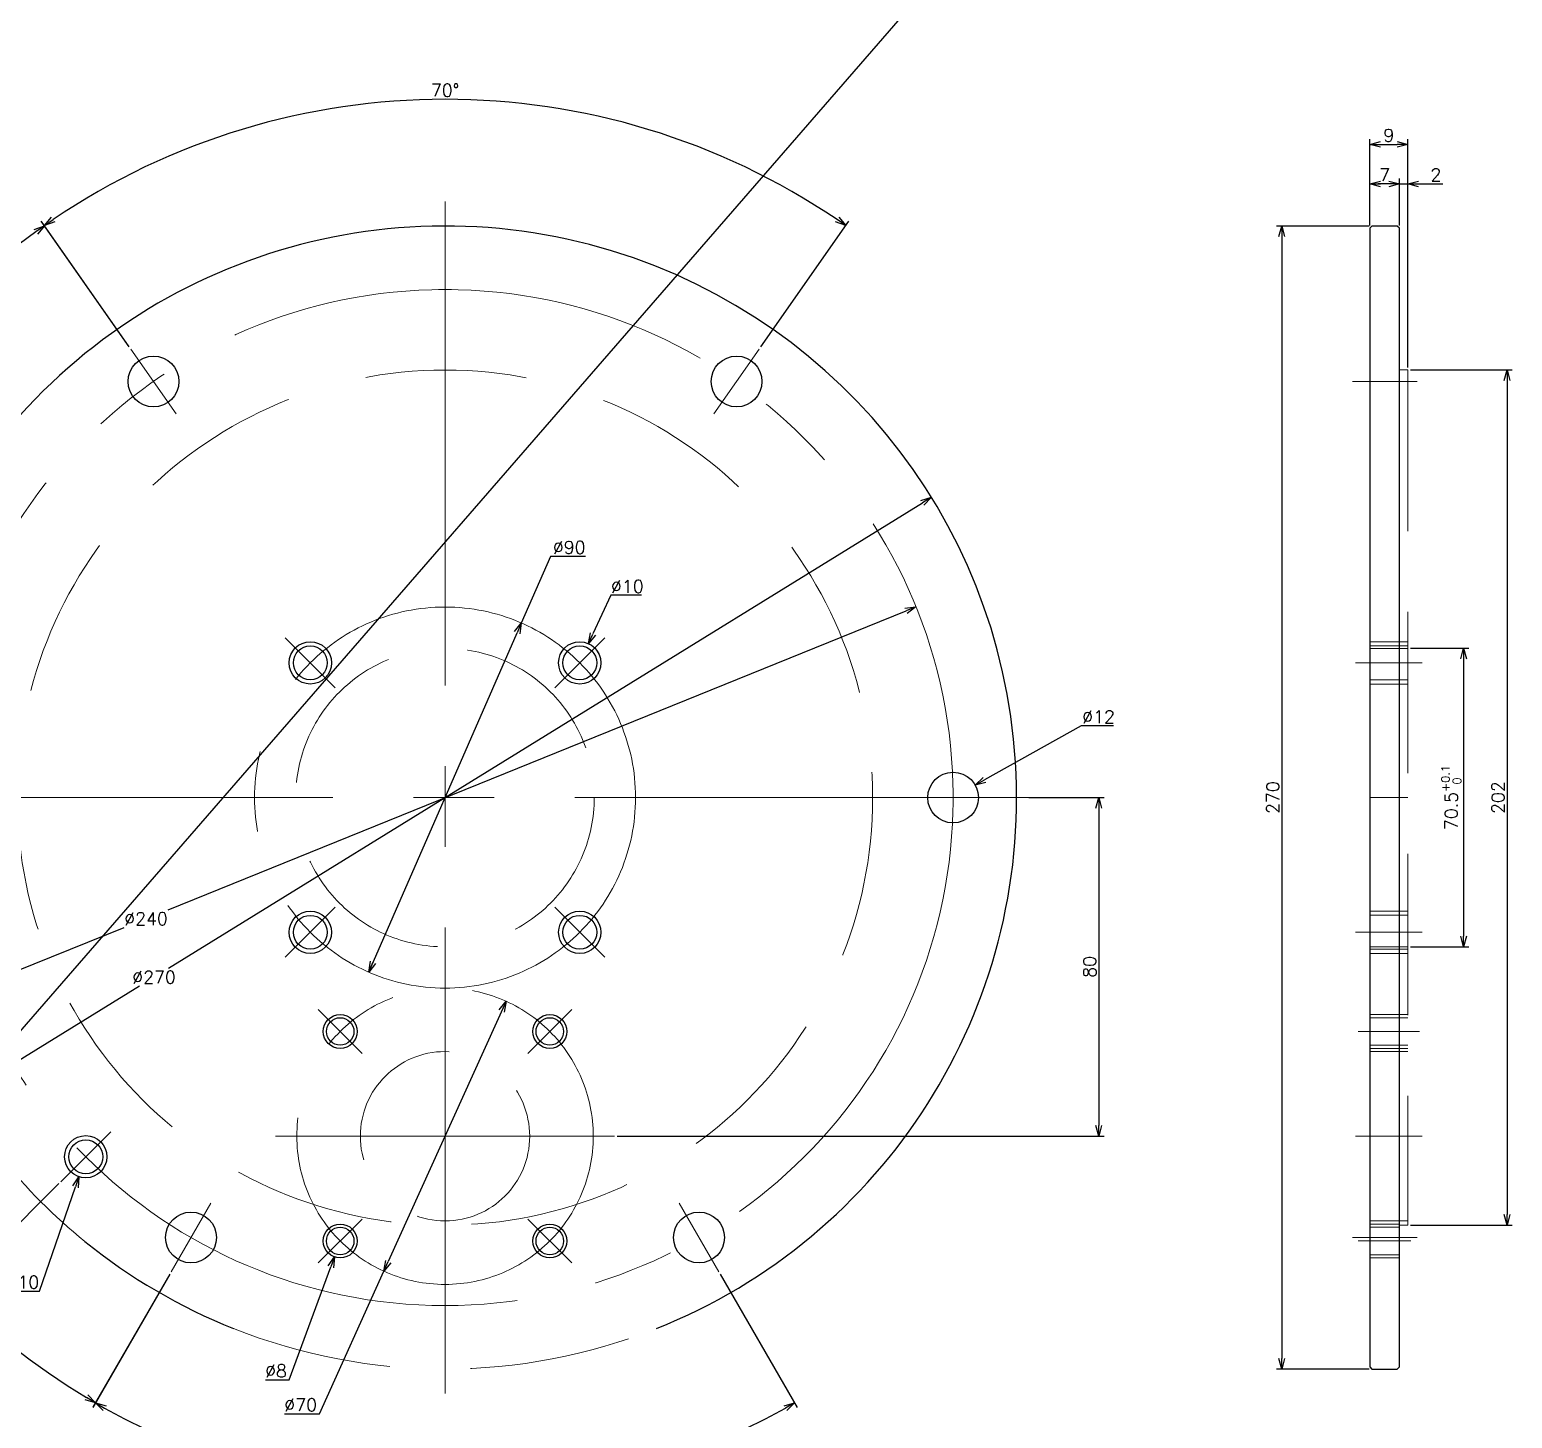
# Model space of a CAD drawing. Header units: millimetres. Extents: x -16130 to 36813, y -8099 to 27484.
# Drawn here: x 19631.4 to 19981.6, y 17165 to 17493 of the extents above; entities that cross this region are included whole.
import ezdxf

# ---------------------------------------------------------------- set-up
doc = ezdxf.new("R2010")
doc.units = ezdxf.units.MM
doc.header["$LTSCALE"] = 6
doc.header["$PDMODE"] = 99
doc.header["$PDSIZE"] = 1
doc.linetypes.add('CENTER2', pattern=[28.575, 19.05, -3.175, 3.175, -3.175])
doc.linetypes.add('HIDDEN', pattern=[9.525, 6.35, -3.175])
for name, color, linetype, lineweight in [('04_HIDDEN', 2, 'HIDDEN', 13), ('05_CENTER', 4, 'CENTER2', 13), ('08_DIM', 3, 'Continuous', 13)]:
    doc.layers.add(name, color=color, linetype=linetype, lineweight=lineweight)
doc.layers.add('10_DRAFT', color=8, linetype='Continuous', lineweight=0, plot=False)
doc.styles.add('KSS_TXT', font='txt.shx', dxfattribs={"bigfont": 'extfont2.shx'})
doc.dimstyles.new('KSS_DIM', dxfattribs={"dimtxt": 3, "dimasz": 2.5, "dimexe": 1.25, "dimexo": 0.625, "dimtad": 1, "dimdsep": 46, "dimtxsty": 'KSS_TXT', "dimblk": 'OPEN30', "dimcen": 0, "dimazin": 2, "dimtfac": 0.75, "dimtmove": 0, "dimatfit": 3, "dimldrblk": 'OPEN30', "dimfxl": 1, "dimtolj": 1, "dimarcsym": 0})
doc.dimstyles.new('KSS_DIM$3', dxfattribs={"dimtxt": 3, "dimasz": 2.5, "dimexe": 1.25, "dimexo": 0.625, "dimtad": 1, "dimtih": 1, "dimtoh": 1, "dimdsep": 46, "dimtxsty": 'KSS_TXT', "dimblk": 'OPEN30', "dimcen": 0, "dimazin": 2, "dimtfac": 0.75, "dimtofl": 0, "dimtmove": 0, "dimatfit": 3, "dimldrblk": 'OPEN30', "dimfxl": 1, "dimtolj": 1, "dimarcsym": 0})

# ---------------------------------------------------------------- blocks, each defined once
blk = doc.blocks.new('_Open30')
at = {"color": 0, "linetype": 'ByBlock', "lineweight": -2}
for p, q in [((-1, 0.27), (0, 0)), ((0, 0), (-1, -0.27)), ((0, 0), (-1, 0))]:
    blk.add_line(p, q, dxfattribs=at)
blk = doc.blocks.new('*D3507')
at = {"layer": '08_DIM', "color": 0, "lineweight": -2, "transparency": 16777216}
for p, q in [((19867.42, 17311.6), (19885.18, 17311.6)), ((19883.93, 17309.1), (19883.93, 17234.1)), ((19770.16, 17231.6), (19885.18, 17231.6))]:
    blk.add_line(p, q, dxfattribs=at)
at = {"layer": 'Defpoints', "color": 0, "transparency": 16777216}
for p in [(19866.79, 17311.6), (19769.53, 17231.6), (19883.93, 17231.6)]:
    blk.add_point(p, dxfattribs=at)
at = {"layer": '08_DIM', "color": 0, "lineweight": -2, "transparency": 16777216, "xscale": 2.5, "yscale": 2.5, "zscale": 2.5}
for p, rotation in [((19883.93, 17311.6), 90), ((19883.93, 17231.6), 270)]:
    blk.add_blockref('_Open30', p, dxfattribs=dict(at, rotation=rotation))
at = {"layer": '08_DIM', "color": 0, "transparency": 16777216, "insert": (19881.8, 17271.6), "char_height": 3, "attachment_point": 5, "rotation": 90, "style": 'KSS_TXT'}
blk.add_mtext('\\A1;80', dxfattribs=at)
blk = doc.blocks.new('A$C092D7ACD_1_1_1')
at = {"color": 0}
blk.add_lwpolyline([(6.5, 135), (0.5, 135), (0, 134.5), (0, -134.5), (0.5, -135), (6.5, -135), (7, -134.5), (7, 134.5)], close=True, dxfattribs=at)
at = {"layer": '04_HIDDEN'}
for p, q in [((9, 101), (7, 101)), ((9, 36.82), (0, 36.82)), ((9, 35.82), (0, 35.82)), ((9, 27.82), (0, 27.82)), ((9, 26.82), (0, 26.82)), ((9, -26.82), (0, -26.82)), ((9, -27.82), (0, -27.82)), ((9, -35.82), (0, -35.82)), ((9, -36.82), (0, -36.82)), ((9, -51.25), (0, -51.25)), ((9, -52), (0, -52)), ((9, -58.5), (0, -58.5)), ((9, -59.25), (0, -59.25)), ((7, -100.75), (0, -100.75)), ((7, -101.5), (0, -101.5)), ((7, -101), (9, -101)), ((7, -108), (0, -108)), ((7, -108.75), (0, -108.75))]:
    blk.add_line(p, q, dxfattribs=at)
at = {"layer": '04_HIDDEN', "color": 9}
for p, q in [((0, 35.25), (9, 35.25)), ((0, -35.25), (9, -35.25)), ((9, -60), (0, -60)), ((9, -100), (0, -100))]:
    blk.add_line(p, q, dxfattribs=at)
at = {"layer": '04_HIDDEN'}
blk.add_lwpolyline([(9, 101), (9, -101)], dxfattribs=at)
at = {"layer": '05_CENTER'}
for p, q in [((11.2, 98.28), (-4.07, 98.28)), ((12.39, 31.82), (-3.39, 31.82)), ((12.39, -31.82), (-3.39, -31.82)), ((11.71, -55.25), (-2.71, -55.25)), ((12.39, -80), (-3.39, -80)), ((11.2, -103.92), (-4.07, -103.92)), ((9.71, -104.75), (-2.71, -104.75))]:
    blk.add_line(p, q, dxfattribs=at)
at = {"layer": '10_DRAFT'}
blk.add_line((9, 0), (0, 0), dxfattribs=at)
blk = doc.blocks.new('*D3562')
at = {"layer": '08_DIM', "color": 0, "lineweight": -2, "transparency": 16777216}
for p, q in [((19954.94, 17446.72), (19954.94, 17457.8)), ((19956.94, 17413.22), (19956.94, 17457.8)), ((19952.44, 17456.55), (19949.94, 17456.55)), ((19954.94, 17456.55), (19956.94, 17456.55)), ((19959.44, 17456.55), (19965.19, 17456.55))]:
    blk.add_line(p, q, dxfattribs=at)
at = {"layer": 'Defpoints', "color": 0, "transparency": 16777216}
for p in [(19956.94, 17456.55), (19954.94, 17446.1), (19956.94, 17412.6)]:
    blk.add_point(p, dxfattribs=at)
at = {"layer": '08_DIM', "color": 0, "lineweight": -2, "transparency": 16777216, "xscale": 2.5, "yscale": 2.5, "zscale": 2.5}
blk.add_blockref('_Open30', (19954.94, 17456.55), dxfattribs=at)
at = {"layer": '08_DIM', "color": 0, "lineweight": -2, "transparency": 16777216, "xscale": 2.5, "yscale": 2.5, "zscale": 2.5, "rotation": 180}
blk.add_blockref('_Open30', (19956.94, 17456.55), dxfattribs=at)
at = {"layer": '08_DIM', "color": 0, "transparency": 16777216, "insert": (19963.56, 17458.68), "char_height": 3, "attachment_point": 5, "style": 'KSS_TXT'}
blk.add_mtext('\\A1;2', dxfattribs=at)
blk = doc.blocks.new('*D3563')
at = {"layer": '08_DIM', "color": 0, "lineweight": -2, "transparency": 16777216}
for p, q in [((19947.94, 17446.72), (19947.94, 17467.15)), ((19956.94, 17413.22), (19956.94, 17467.15)), ((19950.44, 17465.9), (19954.44, 17465.9))]:
    blk.add_line(p, q, dxfattribs=at)
at = {"layer": 'Defpoints', "color": 0, "transparency": 16777216}
for p in [(19956.94, 17465.9), (19947.94, 17446.1), (19956.94, 17412.6)]:
    blk.add_point(p, dxfattribs=at)
at = {"layer": '08_DIM', "color": 0, "lineweight": -2, "transparency": 16777216, "xscale": 2.5, "yscale": 2.5, "zscale": 2.5, "rotation": 180}
blk.add_blockref('_Open30', (19947.94, 17465.9), dxfattribs=at)
at = {"layer": '08_DIM', "color": 0, "lineweight": -2, "transparency": 16777216, "xscale": 2.5, "yscale": 2.5, "zscale": 2.5}
blk.add_blockref('_Open30', (19956.94, 17465.9), dxfattribs=at)
at = {"layer": '08_DIM', "color": 0, "transparency": 16777216, "insert": (19952.44, 17468.02), "char_height": 3, "attachment_point": 5, "style": 'KSS_TXT'}
blk.add_mtext('\\A1;9', dxfattribs=at)
blk = doc.blocks.new('*D3564')
at = {"layer": '08_DIM', "color": 0, "lineweight": -2, "transparency": 16777216}
for p, q in [((19947.94, 17446.72), (19947.94, 17457.8)), ((19954.94, 17446.72), (19954.94, 17457.8)), ((19952.44, 17456.55), (19950.44, 17456.55))]:
    blk.add_line(p, q, dxfattribs=at)
at = {"layer": 'Defpoints', "color": 0, "transparency": 16777216}
for p in [(19947.94, 17456.55), (19947.94, 17446.1), (19954.94, 17446.1)]:
    blk.add_point(p, dxfattribs=at)
at = {"layer": '08_DIM', "color": 0, "lineweight": -2, "transparency": 16777216, "xscale": 2.5, "yscale": 2.5, "zscale": 2.5, "rotation": 180}
blk.add_blockref('_Open30', (19947.94, 17456.55), dxfattribs=at)
at = {"layer": '08_DIM', "color": 0, "lineweight": -2, "transparency": 16777216, "xscale": 2.5, "yscale": 2.5, "zscale": 2.5}
blk.add_blockref('_Open30', (19954.94, 17456.55), dxfattribs=at)
at = {"layer": '08_DIM', "color": 0, "transparency": 16777216, "insert": (19951.44, 17458.68), "char_height": 3, "attachment_point": 5, "style": 'KSS_TXT'}
blk.add_mtext('\\A1;7', dxfattribs=at)
blk = doc.blocks.new('*D3565')
at = {"layer": '08_DIM', "color": 0, "lineweight": -2, "transparency": 16777216}
for p, q in [((19957.56, 17412.6), (19981.61, 17412.6)), ((19980.36, 17410.1), (19980.36, 17213.1)), ((19957.56, 17210.6), (19981.61, 17210.6))]:
    blk.add_line(p, q, dxfattribs=at)
at = {"layer": 'Defpoints', "color": 0, "transparency": 16777216}
for p in [(19956.94, 17412.6), (19956.94, 17210.6), (19980.36, 17210.6)]:
    blk.add_point(p, dxfattribs=at)
at = {"layer": '08_DIM', "color": 0, "lineweight": -2, "transparency": 16777216, "xscale": 2.5, "yscale": 2.5, "zscale": 2.5}
for p, rotation in [((19980.36, 17412.6), 90), ((19980.36, 17210.6), 270)]:
    blk.add_blockref('_Open30', p, dxfattribs=dict(at, rotation=rotation))
at = {"layer": '08_DIM', "color": 0, "transparency": 16777216, "insert": (19978.24, 17311.6), "char_height": 3, "attachment_point": 5, "rotation": 90, "style": 'KSS_TXT'}
blk.add_mtext('\\A1;202', dxfattribs=at)
blk = doc.blocks.new('*D3566')
at = {"layer": '08_DIM', "color": 0, "lineweight": -2, "transparency": 16777216}
for p, q in [((19957.56, 17346.85), (19971.34, 17346.85)), ((19970.09, 17344.35), (19970.09, 17278.85)), ((19957.56, 17276.35), (19971.34, 17276.35))]:
    blk.add_line(p, q, dxfattribs=at)
at = {"layer": 'Defpoints', "color": 0, "transparency": 16777216}
for p in [(19956.94, 17346.85), (19956.94, 17276.35), (19970.09, 17276.35)]:
    blk.add_point(p, dxfattribs=at)
at = {"layer": '08_DIM', "color": 0, "lineweight": -2, "transparency": 16777216, "xscale": 2.5, "yscale": 2.5, "zscale": 2.5}
for p, rotation in [((19970.09, 17346.85), 90), ((19970.09, 17276.35), 270)]:
    blk.add_blockref('_Open30', p, dxfattribs=dict(at, rotation=rotation))
at = {"layer": '08_DIM', "color": 0, "transparency": 16777216, "insert": (19967.19, 17311.6), "char_height": 3, "attachment_point": 5, "rotation": 90, "style": 'KSS_TXT'}
blk.add_mtext('\\A1;70.5{\\H1.950000;\\S+0.1^  0;}', dxfattribs=at)
blk = doc.blocks.new('A$C44CA2A23_1_1_1')
at = {"color": 0}
for centre, radius in [((-68.85, 98.29), 6), ((68.86, 98.28), 6), ((-31.82, 31.82), 5), ((-31.82, 31.82), 4), ((31.82, 31.82), 5), ((31.82, 31.82), 4), ((-120, 0), 6), ((120, 0), 6), ((-31.82, -31.82), 5), ((-31.82, -31.82), 4), ((31.82, -31.82), 5), ((31.82, -31.82), 4), ((-24.75, -55.25), 4), ((-24.75, -55.25), 3.25), ((24.75, -55.25), 4), ((24.75, -55.25), 3.25), ((-84.85, -84.85), 5), ((-84.85, -84.85), 4), ((-60, -103.92), 6), ((60, -103.92), 6), ((-24.75, -104.75), 4), ((-24.75, -104.75), 3.25), ((24.75, -104.75), 4), ((24.75, -104.75), 3.25)]:
    blk.add_circle(centre, radius, dxfattribs=at)
for start, end in [(291.7037, 219.0423), (230.9577, 248.2963)]:
    blk.add_arc((0, 0), 135, start, end, dxfattribs=at)
at = {"layer": '04_HIDDEN'}
for centre, radius in [((0, 0), 101), ((0, 0), 35.25), ((0, -80), 20)]:
    blk.add_circle(centre, radius, dxfattribs=at)
for start, end in [(219.0423, 230.9577), (248.2964, 291.7036)]:
    blk.add_arc((0, 0), 135, start, end, dxfattribs=at)
at = {"layer": '05_CENTER'}
for p, q in [((0, 140.79), (0, -140.79)), ((-63.49, 90.63), (-74.2, 105.94)), ((63.5, 90.63), (74.22, 105.93)), ((-25.92, 25.92), (-37.72, 37.72)), ((37.72, 37.72), (25.92, 25.92)), ((-140.79, 0), (140.79, 0)), ((-110.66, 0), (-129.34, 0)), ((135.66, 0), (129.34, 0)), ((-25.92, -25.92), (-37.72, -37.72)), ((37.72, -37.72), (25.92, -25.92)), ((-29.94, -50.06), (-19.56, -60.44)), ((29.94, -50.06), (19.56, -60.44)), ((-78.95, -78.95), (-90.75, -90.75)), ((-40, -80), (40, -80)), ((-55.33, -95.83), (-64.67, -112.01)), ((55.33, -95.83), (64.67, -112.01)), ((-29.94, -109.94), (-19.56, -99.56)), ((29.94, -109.94), (19.56, -99.56))]:
    blk.add_line(p, q, dxfattribs=at)
for centre, radius in [((0, 0), 120), ((0, 0), 45), ((0, -80), 35)]:
    blk.add_circle(centre, radius, dxfattribs=at)
blk = doc.blocks.new('*D3658')
at = {"layer": '08_DIM', "color": 0, "lineweight": -2, "transparency": 16777216}
for p, q in [((19664.16, 17285.1), (19838.43, 17355.74)), ((19653.68, 17280.85), (19620.64, 17267.46))]:
    blk.add_line(p, q, dxfattribs=at)
at = {"layer": 'Defpoints', "color": 0, "transparency": 16777216}
for p in [(19840.74, 17356.68), (19618.32, 17266.52)]:
    blk.add_point(p, dxfattribs=at)
at = {"layer": '08_DIM', "color": 0, "lineweight": -2, "transparency": 16777216, "xscale": 2.5, "yscale": 2.5, "zscale": 2.5}
for p, rotation in [((19840.74, 17356.68), 22.06498196205318), ((19618.32, 17266.52), 202.0649819620532)]:
    blk.add_blockref('_Open30', p, dxfattribs=dict(at, rotation=rotation))
at = {"layer": '08_DIM', "color": 0, "transparency": 16777216, "insert": (19658.92, 17282.98), "char_height": 3, "attachment_point": 5, "style": 'KSS_TXT'}
blk.add_mtext('\\A1;%%C240', dxfattribs=at)
blk = doc.blocks.new('*D3659')
at = {"layer": '08_DIM', "color": 0, "lineweight": -2, "transparency": 16777216}
for p, q in [((19664.25, 17271.28), (19842.27, 17381.22)), ((19657.36, 17267.03), (19616.79, 17241.98))]:
    blk.add_line(p, q, dxfattribs=at)
at = {"layer": 'Defpoints', "color": 0, "transparency": 16777216}
for p in [(19844.4, 17382.53), (19614.67, 17240.67)]:
    blk.add_point(p, dxfattribs=at)
at = {"layer": '08_DIM', "color": 0, "lineweight": -2, "transparency": 16777216, "xscale": 2.5, "yscale": 2.5, "zscale": 2.5}
for p, rotation in [((19844.4, 17382.53), 31.69653253551309), ((19614.67, 17240.67), 211.6965325355131)]:
    blk.add_blockref('_Open30', p, dxfattribs=dict(at, rotation=rotation))
at = {"layer": '08_DIM', "color": 0, "transparency": 16777216, "insert": (19660.81, 17269.16), "char_height": 3, "attachment_point": 5, "style": 'KSS_TXT'}
blk.add_mtext('\\A1;%%C270', dxfattribs=at)
blk = doc.blocks.new('*D3707')
at = {"layer": '08_DIM', "color": 0, "lineweight": -2, "transparency": 16777216}
for p, q in [((19879.75, 17328.55), (19856.94, 17315.76)), ((19887.38, 17328.55), (19879.75, 17328.55))]:
    blk.add_line(p, q, dxfattribs=at)
at = {"layer": 'Defpoints', "color": 0, "transparency": 16777216}
for p in [(19854.76, 17314.53), (19844.3, 17308.66)]:
    blk.add_point(p, dxfattribs=at)
at = {"layer": '08_DIM', "color": 0, "lineweight": -2, "transparency": 16777216, "xscale": 2.5, "yscale": 2.5, "zscale": 2.5, "rotation": 209.2866471136198}
blk.add_blockref('_Open30', (19854.76, 17314.53), dxfattribs=at)
at = {"layer": '08_DIM', "color": 0, "transparency": 16777216, "insert": (19883.88, 17330.67), "char_height": 3, "attachment_point": 5, "style": 'KSS_TXT'}
blk.add_mtext('\\A1;%%C12', dxfattribs=at)
blk = doc.blocks.new('*D3708')
at = {"layer": '08_DIM', "color": 0, "lineweight": -2, "transparency": 16777216}
for p, q in [((19768.66, 17359.37), (19764.47, 17350.24)), ((19775.91, 17359.37), (19768.66, 17359.37))]:
    blk.add_line(p, q, dxfattribs=at)
at = {"layer": 'Defpoints', "color": 0, "transparency": 16777216}
for p in [(19763.43, 17347.96), (19759.27, 17338.87)]:
    blk.add_point(p, dxfattribs=at)
at = {"layer": '08_DIM', "color": 0, "lineweight": -2, "transparency": 16777216, "xscale": 2.5, "yscale": 2.5, "zscale": 2.5, "rotation": 245.389949273137}
blk.add_blockref('_Open30', (19763.43, 17347.96), dxfattribs=at)
at = {"layer": '08_DIM', "color": 0, "transparency": 16777216, "insert": (19772.59, 17361.49), "char_height": 3, "attachment_point": 5, "style": 'KSS_TXT'}
blk.add_mtext('\\A1;%%C10', dxfattribs=at)
blk = doc.blocks.new('*D3709')
at = {"layer": '08_DIM', "color": 0, "lineweight": -2, "transparency": 16777216}
for p, q in [((19754.43, 17368.57), (19747.55, 17352.83)), ((19762.68, 17368.57), (19754.43, 17368.57)), ((19711.51, 17270.36), (19746.55, 17350.54))]:
    blk.add_line(p, q, dxfattribs=at)
at = {"layer": 'Defpoints', "color": 0, "transparency": 16777216}
for p in [(19747.55, 17352.83), (19711.51, 17270.36)]:
    blk.add_point(p, dxfattribs=at)
at = {"layer": '08_DIM', "color": 0, "lineweight": -2, "transparency": 16777216, "xscale": 2.5, "yscale": 2.5, "zscale": 2.5}
for p, rotation in [((19747.55, 17352.83), 66.39545870658567), ((19711.51, 17270.36), 246.3954587065857)]:
    blk.add_blockref('_Open30', p, dxfattribs=dict(at, rotation=rotation))
at = {"layer": '08_DIM', "color": 0, "transparency": 16777216, "insert": (19758.86, 17370.69), "char_height": 3, "attachment_point": 5, "style": 'KSS_TXT'}
blk.add_mtext('\\A1;%%C90', dxfattribs=at)
blk = doc.blocks.new('*D3710')
at = {"layer": '08_DIM', "color": 0, "lineweight": -2, "transparency": 16777216}
for p, q in [((19692.74, 17174.05), (19702.54, 17200.75)), ((19687.11, 17174.05), (19692.74, 17174.05))]:
    blk.add_line(p, q, dxfattribs=at)
at = {"layer": 'Defpoints', "color": 0, "transparency": 16777216}
for p in [(19706.16, 17210.6), (19703.4, 17203.09)]:
    blk.add_point(p, dxfattribs=at)
at = {"layer": '08_DIM', "color": 0, "lineweight": -2, "transparency": 16777216, "xscale": 2.5, "yscale": 2.5, "zscale": 2.5, "rotation": 69.83090455066053}
blk.add_blockref('_Open30', (19703.4, 17203.09), dxfattribs=at)
at = {"layer": '08_DIM', "color": 0, "transparency": 16777216, "insert": (19689.61, 17176.17), "char_height": 3, "attachment_point": 5, "style": 'KSS_TXT'}
blk.add_mtext('\\A1;%%C8', dxfattribs=at)
blk = doc.blocks.new('*D3711')
at = {"layer": '08_DIM', "color": 0, "lineweight": -2, "transparency": 16777216}
for p, q in [((19743.95, 17263.49), (19716.14, 17201.99)), ((19699.87, 17166.02), (19715.11, 17199.71)), ((19691.62, 17166.02), (19699.87, 17166.02))]:
    blk.add_line(p, q, dxfattribs=at)
at = {"layer": 'Defpoints', "color": 0, "transparency": 16777216}
for p in [(19743.95, 17263.49), (19715.11, 17199.71)]:
    blk.add_point(p, dxfattribs=at)
at = {"layer": '08_DIM', "color": 0, "lineweight": -2, "transparency": 16777216, "xscale": 2.5, "yscale": 2.5, "zscale": 2.5}
for p, rotation in [((19743.95, 17263.49), 65.66605743940242), ((19715.11, 17199.71), 245.6660574394024)]:
    blk.add_blockref('_Open30', p, dxfattribs=dict(at, rotation=rotation))
at = {"layer": '08_DIM', "color": 0, "transparency": 16777216, "insert": (19695.44, 17168.14), "char_height": 3, "attachment_point": 5, "style": 'KSS_TXT'}
blk.add_mtext('\\A1;%%C70', dxfattribs=at)
blk = doc.blocks.new('*D3712')
at = {"layer": '08_DIM', "color": 0, "lineweight": -2, "transparency": 16777216}
for p, q in [((19947.81, 17446.6), (19925.9, 17446.6)), ((19927.15, 17444.1), (19927.15, 17179.1)), ((19947.81, 17176.6), (19925.9, 17176.6))]:
    blk.add_line(p, q, dxfattribs=at)
at = {"layer": 'Defpoints', "color": 0, "transparency": 16777216}
for p in [(19948.44, 17446.6), (19927.15, 17176.6), (19948.44, 17176.6)]:
    blk.add_point(p, dxfattribs=at)
at = {"layer": '08_DIM', "color": 0, "lineweight": -2, "transparency": 16777216, "xscale": 2.5, "yscale": 2.5, "zscale": 2.5}
for p, rotation in [((19927.15, 17446.6), 90), ((19927.15, 17176.6), 270)]:
    blk.add_blockref('_Open30', p, dxfattribs=dict(at, rotation=rotation))
at = {"layer": '08_DIM', "color": 0, "transparency": 16777216, "insert": (19925.03, 17311.6), "char_height": 3, "attachment_point": 5, "rotation": 90, "style": 'KSS_TXT'}
blk.add_mtext('\\A1;270', dxfattribs=at)
blk = doc.blocks.new('*D3788')
at = {"layer": '08_DIM', "color": 0, "lineweight": -2, "transparency": 16777216}
for p, q in [((19654.97, 17418.05), (19634.18, 17447.73)), ((19804.11, 17418.04), (19824.9, 17447.73))]:
    blk.add_line(p, q, dxfattribs=at)
blk.add_arc((19729.54, 17311.55), 165, 55.8681, 124.1319, dxfattribs=at)
at = {"layer": 'Defpoints', "color": 0, "transparency": 16777216}
for p in [(19762.91, 17473.14), (19655.33, 17417.54), (19803.75, 17417.53), (19666.04, 17402.23), (19793.03, 17402.22)]:
    blk.add_point(p, dxfattribs=at)
at = {"layer": '08_DIM', "color": 0, "lineweight": -2, "transparency": 16777216, "xscale": 2.5, "yscale": 2.5, "zscale": 2.5}
for p, rotation in [((19634.9, 17446.71), 214.5659434749231), ((19824.18, 17446.71), 325.4340565250722)]:
    blk.add_blockref('_Open30', p, dxfattribs=dict(at, rotation=rotation))
at = {"layer": '08_DIM', "color": 0, "transparency": 16777216, "insert": (19729.54, 17478.68), "char_height": 3, "attachment_point": 5, "style": 'KSS_TXT'}
blk.add_mtext('\\A1;70%%d', dxfattribs=at)
blk = doc.blocks.new('*D3789')
at = {"layer": '08_DIM', "color": 0, "lineweight": -2, "transparency": 16777216}
for p, q in [((19654.97, 17418.05), (19634.21, 17447.7)), ((19588.12, 17311.6), (19563.36, 17311.6))]:
    blk.add_line(p, q, dxfattribs=at)
blk.add_arc((19729.51, 17311.6), 164.89, 125.8687, 179.1313, dxfattribs=at)
at = {"layer": 'Defpoints', "color": 0, "transparency": 16777216}
for p in [(19655.33, 17417.54), (19597.24, 17410.07), (19666.04, 17402.23), (19588.75, 17311.6), (19870.32, 17311.6)]:
    blk.add_point(p, dxfattribs=at)
at = {"layer": '08_DIM', "color": 0, "lineweight": -2, "transparency": 16777216, "xscale": 2.5, "yscale": 2.5, "zscale": 2.5}
for p, rotation in [((19634.93, 17446.67), 35.43434047508459), ((19564.61, 17311.6), 269.5656595249146)]:
    blk.add_blockref('_Open30', p, dxfattribs=dict(at, rotation=rotation))
at = {"layer": '08_DIM', "color": 0, "transparency": 16777216, "insert": (19581.35, 17388.72), "char_height": 3, "attachment_point": 5, "rotation": 62.5, "style": 'KSS_TXT'}
blk.add_mtext('\\A1;55%%d', dxfattribs=at)
blk = doc.blocks.new('*D3790')
at = {"layer": '08_DIM', "color": 0, "lineweight": -2, "transparency": 16777216}
for p, q in [((19588.12, 17311.6), (19563.21, 17311.6)), ((19664.55, 17199.04), (19646.37, 17167.56))]:
    blk.add_line(p, q, dxfattribs=at)
blk.add_arc((19729.53, 17311.6), 165.07, 180.8678, 239.1322, dxfattribs=at)
at = {"layer": 'Defpoints', "color": 0, "transparency": 16777216}
for p in [(19588.75, 17311.6), (19870.32, 17311.6), (19574.42, 17255.14), (19674.2, 17215.76), (19664.86, 17199.59)]:
    blk.add_point(p, dxfattribs=at)
at = {"layer": '08_DIM', "color": 0, "lineweight": -2, "transparency": 16777216, "xscale": 2.5, "yscale": 2.5, "zscale": 2.5}
for p, rotation in [((19564.46, 17311.6), 90.43388323267304), ((19647, 17168.64), 329.5661167673384)]:
    blk.add_blockref('_Open30', p, dxfattribs=dict(at, rotation=rotation))
at = {"layer": '08_DIM', "color": 0, "transparency": 16777216, "insert": (19588.42, 17230.13), "char_height": 3, "attachment_point": 5, "rotation": 300, "style": 'KSS_TXT'}
blk.add_mtext('\\A1;60%%d', dxfattribs=at)
blk = doc.blocks.new('*D3791')
at = {"layer": '08_DIM', "color": 0, "lineweight": -2, "transparency": 16777216}
for p, q in [((19664.55, 17199.04), (19646.34, 17167.51)), ((19794.51, 17199.04), (19812.72, 17167.51))]:
    blk.add_line(p, q, dxfattribs=at)
blk.add_arc((19729.53, 17311.6), 165.13, 240.8674, 299.1326, dxfattribs=at)
at = {"layer": 'Defpoints', "color": 0, "transparency": 16777216}
for p in [(19674.2, 17215.76), (19784.86, 17215.76), (19664.86, 17199.59), (19794.2, 17199.58), (19700.86, 17148.97)]:
    blk.add_point(p, dxfattribs=at)
at = {"layer": '08_DIM', "color": 0, "lineweight": -2, "transparency": 16777216, "xscale": 2.5, "yscale": 2.5, "zscale": 2.5}
for p, rotation in [((19646.96, 17168.59), 150.4337151135346), ((19812.1, 17168.59), 29.56628488648488)]:
    blk.add_blockref('_Open30', p, dxfattribs=dict(at, rotation=rotation))
at = {"layer": '08_DIM', "color": 0, "transparency": 16777216, "insert": (19729.53, 17148.59), "char_height": 3, "attachment_point": 5, "style": 'KSS_TXT'}
blk.add_mtext('\\A1;60%%d', dxfattribs=at)
blk = doc.blocks.new('*D3794')
at = {"layer": '08_DIM', "color": 0, "lineweight": -2, "transparency": 16777216}
for p, q in [((19588.12, 17311.6), (19577.72, 17311.6)), ((19638.34, 17220.41), (19622.19, 17204.25))]:
    blk.add_line(p, q, dxfattribs=at)
blk.add_arc((19729.53, 17311.6), 150.56, 180.9514, 224.0486, dxfattribs=at)
at = {"layer": 'Defpoints', "color": 0, "transparency": 16777216}
for p in [(19588.75, 17311.6), (19870.32, 17311.6), (19584.1, 17272.63), (19650.58, 17232.64), (19638.78, 17220.85)]:
    blk.add_point(p, dxfattribs=at)
at = {"layer": '08_DIM', "color": 0, "lineweight": -2, "transparency": 16777216, "xscale": 2.5, "yscale": 2.5, "zscale": 2.5}
for p, rotation in [((19578.97, 17311.6), 90.47570507765846), ((19623.07, 17205.14), 314.5242949223493)]:
    blk.add_blockref('_Open30', p, dxfattribs=dict(at, rotation=rotation))
at = {"layer": '08_DIM', "color": 0, "transparency": 16777216, "insert": (19592.4, 17254.8), "char_height": 3, "attachment_point": 5, "rotation": 292.5, "style": 'KSS_TXT'}
blk.add_mtext('\\A1;45%%d', dxfattribs=at)
blk = doc.blocks.new('*D3795')
at = {"layer": '08_DIM', "color": 0, "lineweight": -2, "transparency": 16777216}
for p, q in [((19633.77, 17195.01), (19642.24, 17219.65)), ((19626.52, 17195.01), (19633.77, 17195.01))]:
    blk.add_line(p, q, dxfattribs=at)
at = {"layer": 'Defpoints', "color": 0, "transparency": 16777216}
for p in [(19646.3, 17231.47), (19643.05, 17222.02)]:
    blk.add_point(p, dxfattribs=at)
at = {"layer": '08_DIM', "color": 0, "lineweight": -2, "transparency": 16777216, "xscale": 2.5, "yscale": 2.5, "zscale": 2.5, "rotation": 71.03806084809412}
blk.add_blockref('_Open30', (19643.05, 17222.02), dxfattribs=at)
at = {"layer": '08_DIM', "color": 0, "transparency": 16777216, "insert": (19629.84, 17197.13), "char_height": 3, "attachment_point": 5, "style": 'KSS_TXT'}
blk.add_mtext('\\A1;%%C10', dxfattribs=at)

msp = doc.modelspace()

# ---------------------------------------------------------------- linework, layer by layer
at = {"color": 2}
msp.add_line((19902.49657, 17571.27887), (19505.43779, 17113.90736), dxfattribs=at)

# ---------------------------------------------------------------- block references
for name, p in [('A$C44CA2A23_1_1_1', (19729.53141, 17311.59785)), ('A$C092D7ACD_1_1_1', (19947.9374, 17311.59889))]:
    msp.add_blockref(name, p)

# ---------------------------------------------------------------- dimensions: what is measured, and where the dimension line sits
at = {"layer": '08_DIM'}
for base, line1, line2, picture, middle in [((19762.90596, 17473.14216), ((19793.03142, 17402.22429), (19803.74703, 17417.52778)), ((19666.04233, 17402.23196), (19655.32672, 17417.53544)), '*D3788', (19729.53956, 17478.67601)), ((19597.23921, 17410.06609), ((19666.04233, 17402.23196), (19655.32672, 17417.53544)), ((19588.74562, 17311.59785), (19870.31716, 17311.59785)), '*D3789', (19581.3531, 17388.72085)), ((19574.41686, 17255.14113), ((19588.74562, 17311.59785), (19870.31716, 17311.59785)), ((19674.20119, 17215.76482), (19664.86014, 17199.58565)), '*D3790', (19588.4173, 17230.12615)), ((19584.10486, 17272.63093), ((19588.74562, 17311.59785), (19870.31716, 17311.59785)), ((19650.57661, 17232.64307), (19638.78058, 17220.84704)), '*D3794', (19592.40038, 17254.79632)), ((19700.85509, 17148.97352), ((19674.20119, 17215.76482), (19664.86014, 17199.58565)), ((19784.85955, 17215.76362), (19794.2006, 17199.58445)), '*D3791', (19729.53002, 17148.58979))]:
    dim = msp.add_angular_dim_2l(base=base, line1=line1, line2=line2, dimstyle='KSS_DIM', dxfattribs=at)
    dim.commit()
    dim.dimension.update_dxf_attribs({"geometry": picture, "text_midpoint": middle})
for base, p1, p2, angle, override, picture, middle in [((19956.9374, 17465.89923), (19947.9374, 17446.09785), (19956.9374, 17412.59785), 0, {"dimscale": 1}, '*D3563', (19952.4374, 17468.02423)), ((19947.9374, 17456.55461), (19954.9374, 17446.09785), (19947.9374, 17446.09785), 0, {"dimscale": 1}, '*D3564', (19951.4374, 17458.67961)), ((19956.9374, 17456.55461), (19954.9374, 17446.09785), (19956.9374, 17412.59785), 0, {"dimscale": 1}, '*D3562', (19963.5624, 17458.67961)), ((19980.36343, 17210.59785), (19956.9374, 17412.59785), (19956.9374, 17210.59785), 90, {"dimscale": 1}, '*D3565', (19978.23843, 17311.59785)), ((19970.09081, 17276.34785), (19956.9374, 17346.84784), (19956.9374, 17276.34785), 90, {"dimscale": 1, "dimtol": 1, "dimlim": 0, "dimtp": 0.1, "dimtfac": 0.65}, '*D3566', (19967.19081, 17311.59785))]:
    dim = msp.add_linear_dim(base=base, p1=p1, p2=p2, angle=angle, dimstyle='KSS_DIM', override=override, dxfattribs=at)
    dim.commit()
    dim.dimension.update_dxf_attribs({"geometry": picture, "text_midpoint": middle})
for base, p1, p2, picture, middle in [((19927.15233, 17176.59785), (19948.4374, 17446.59785), (19948.4374, 17176.59785), '*D3712', (19925.02733, 17311.59785)), ((19883.92526, 17231.59785), (19866.79384, 17311.59785), (19769.53141, 17231.59785), '*D3507', (19881.80026, 17271.59785))]:
    dim = msp.add_linear_dim(base=base, p1=p1, p2=p2, angle=90, dimstyle='KSS_DIM', dxfattribs=at)
    dim.commit()
    dim.dimension.update_dxf_attribs({"geometry": picture, "text_midpoint": middle})
for p1, p2, override, picture, middle in [((19844.3952, 17382.52957), (19614.66761, 17240.66613), {"dimpost": '%%C<>', "dimtix": 1, "dimatfit": 2}, '*D3659', (19660.80557, 17269.15765)), ((19711.51243, 17270.36295), (19747.55038, 17352.83274), {"dimpost": '%%C<>', "dimtix": 1, "dimatfit": 2}, '*D3709', (19758.86398, 17368.56653)), ((19759.26901, 17338.87184), (19763.43341, 17347.96347), {"dimpost": '%%C<>'}, '*D3708', (19772.59389, 17359.36615)), ((19840.74242, 17356.6768), (19618.3204, 17266.5189), {"dimpost": '%%C<>', "dimtix": 1, "dimatfit": 2}, '*D3658', (19658.91851, 17282.97519)), ((19844.29831, 17308.66278), (19854.76451, 17314.53293), {"dimpost": '%%C<>'}, '*D3707', (19883.87544, 17328.54673)), ((19743.95331, 17263.48842), (19715.10951, 17199.70727), {"dimpost": '%%C<>', "dimtix": 1, "dimatfit": 2}, '*D3711', (19695.43681, 17166.01827)), ((19646.3033, 17231.47373), (19643.0539, 17222.01638), {"dimpost": '%%C<>'}, '*D3795', (19629.83676, 17195.0081)), ((19706.16184, 17210.60383), (19703.4035, 17203.09439), {"dimpost": '%%C<>'}, '*D3710', (19689.61002, 17174.04997))]:
    dim = msp.add_diameter_dim_2p(p1=p1, p2=p2, dimstyle='KSS_DIM$3', override=override, dxfattribs=at)
    dim.commit()
    dim.dimension.update_dxf_attribs({"geometry": picture, "text_midpoint": middle, "dimtype": 163})

doc.saveas('drawing.dxf')
